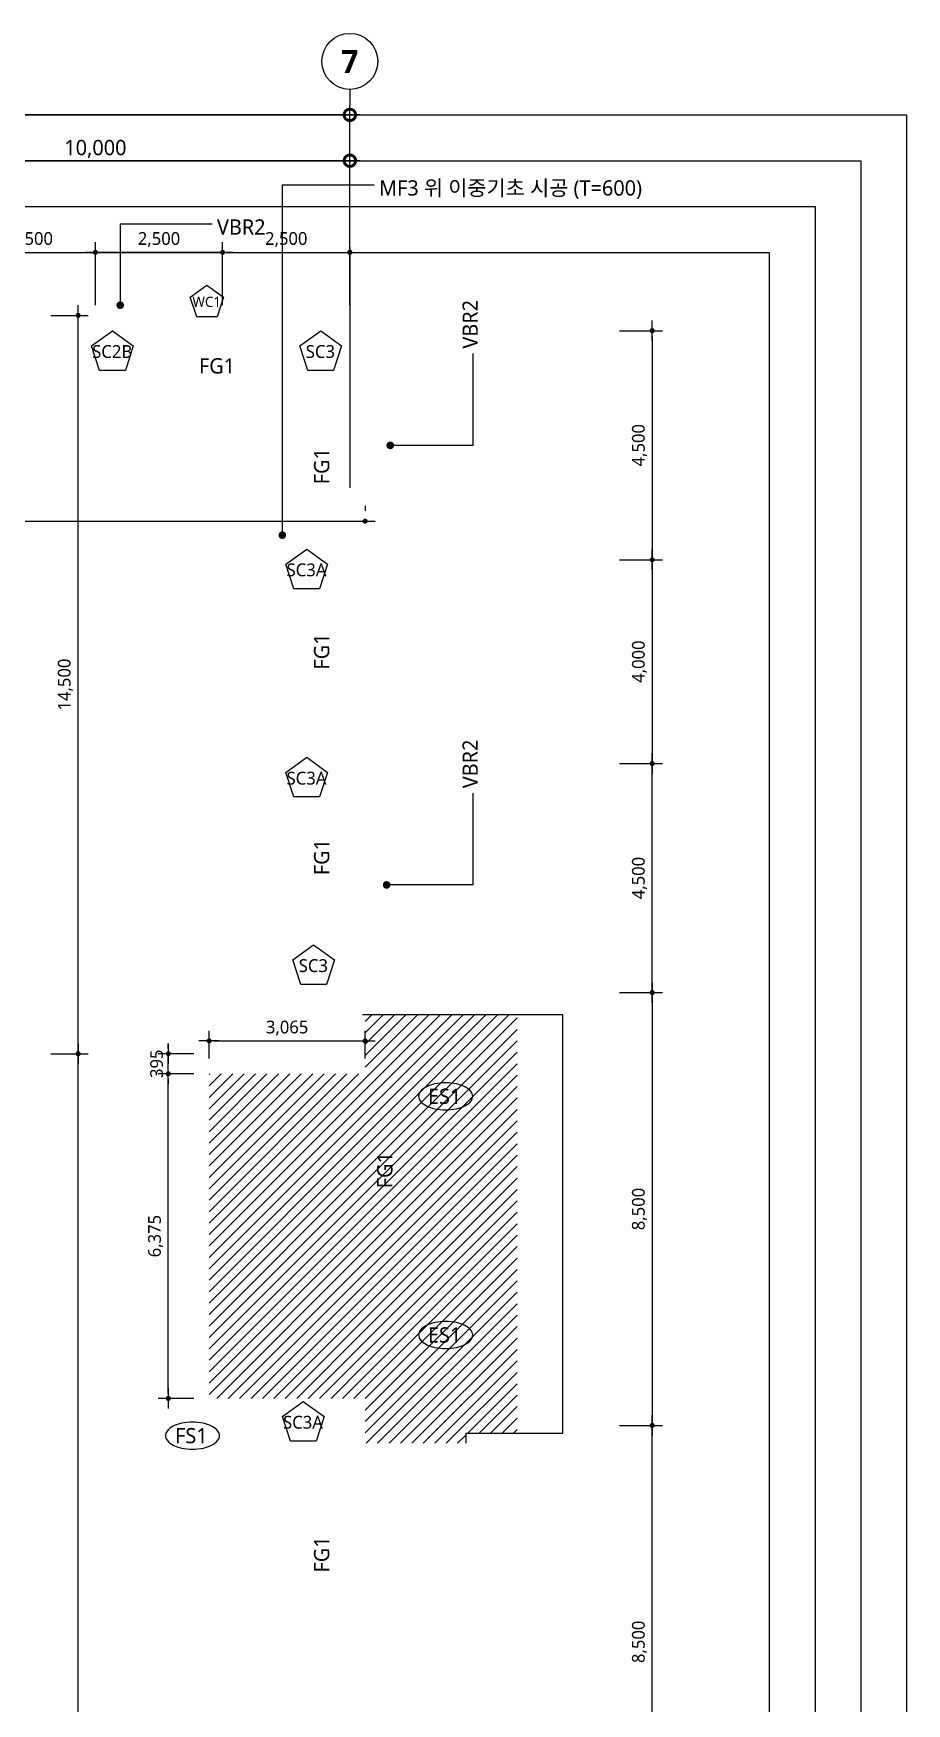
# Model space of a CAD drawing. Header units: millimetres. Extents: x 5446 to 585647, y 2414 to 57106.
# Drawn here: x 139391 to 156550, y 24299 to 57100 of the extents above; entities that cross this region are included whole.
import ezdxf
from ezdxf.enums import TextEntityAlignment as Align
from ezdxf.xclip import XClip

# ---------------------------------------------------------------- set-up
doc = ezdxf.new("R2010")
doc.units = ezdxf.units.MM
doc.header["$LTSCALE"] = 100
doc.header["$XCLIPFRAME"] = 0
doc.layers.get('DEFPOINTS').update_dxf_attribs({"color": 137})
for name, color, linetype in [('DIM', 7, 'Continuous'), ('DIM-INT', 7, 'Continuous'), ('DIM1', 7, 'Continuous'), ('S-COL', 2, 'Continuous'), ('SYM', 6, 'Continuous'), ('SYM-BUB', 3, 'Continuous'), ('TAG', 6, 'Continuous'), ('TEX', 3, 'Continuous'), ('Z-MARK G', 2, 'Continuous')]:
    doc.layers.add(name, color=color, linetype=linetype)
doc.layers.add('TEMP', color=171, linetype='Continuous', plot=False)
doc.styles.add('$0$스타일1', font='malgun.ttf')
doc.styles.add('맑은고딕L', font='malgun.ttf')
doc.styles.add('스타일1', font='malgun.ttf')
doc.styles.add('스타일2', font='malgunbd.ttf')
doc.dimstyles.new('CJA', dxfattribs={"dimscale": 300, "dimtxt": 2.7, "dimasz": 1, "dimexe": 2, "dimexo": 3, "dimgap": 1, "dimtad": 1, "dimdec": 0, "dimzin": 1, "dimdsep": 46, "dimlunit": 6, "dimtxsty": '$0$스타일1', "dimblk": 'CJDOT', "dimcen": 0.09, "dimdle": 1, "dimclrd": 256, "dimclre": 256, "dimclrt": 3, "dimadec": 0, "dimazin": 0, "dimtfac": 1, "dimtdec": 0, "dimtix": 1, "dimtmove": 2, "dimatfit": 3, "dimldrblk": 'CJDOT', "dimfxl": 1, "dimtolj": 1, "dimtzin": 1, "dimarcsym": 0})
doc.dimstyles.new('GAUN-100', dxfattribs={"dimscale": 100, "dimtxt": 3, "dimasz": 1, "dimexe": 1, "dimexo": 1, "dimgap": 0.5, "dimtad": 1, "dimdec": 0, "dimzin": 1, "dimdsep": 46, "dimlunit": 6, "dimtxsty": '스타일1', "dimblk": 'GAUN-DOT', "dimcen": -2, "dimdle": 2, "dimclrd": 256, "dimclre": 256, "dimclrt": 3, "dimadec": 0, "dimazin": 0, "dimtfac": 1, "dimtdec": 0, "dimtix": 1, "dimtmove": 2, "dimatfit": 3, "dimldrblk": 'DOTSMALL', "dimfxl": 1, "dimtolj": 1, "dimtzin": 1, "dimarcsym": 0})

# ---------------------------------------------------------------- blocks, each defined once
blk = doc.blocks.new('GAUN-DOT')
at = {"linetype": 'ByBlock'}
for p, q in [((2, 0), (-2, 0)), ((0, -2), (0, 2))]:
    blk.add_line(p, q, dxfattribs=at)
at = {"const_width": 2.25}
blk.add_lwpolyline([(0, 0.28125, 1), (0, -0.28125, 1)], format="xyb", close=True, dxfattribs=at)
blk = doc.blocks.new('*D12')
at = {"layer": 'DEFPOINTS', "color": 0, "transparency": 16777216}
for p in [(110610, 55500), (110610, 52800), (145610, 52800)]:
    blk.add_point(p, dxfattribs=at)
at = {"layer": 'DIM', "lineweight": -2, "transparency": 16777216}
for p, q in [((110610, 52900), (110610, 55600)), ((145510, 55500), (110710, 55500)), ((145610, 52900), (145610, 55600))]:
    blk.add_line(p, q, dxfattribs=at)
at = {"layer": 'DIM', "lineweight": -2, "transparency": 16777216, "xscale": 100, "yscale": 100, "zscale": 100, "rotation": 180}
blk.add_blockref('GAUN-DOT', (110610, 55500), dxfattribs=at)
at = {"layer": 'DIM', "lineweight": -2, "transparency": 16777216, "xscale": 100, "yscale": 100, "zscale": 100}
blk.add_blockref('GAUN-DOT', (145610, 55500), dxfattribs=at)
at = {"layer": 'DIM', "color": 3, "transparency": 16777216, "insert": (128110, 55730), "char_height": 300, "attachment_point": 5, "style": '스타일1'}
blk.add_mtext('\\A1;35,000', dxfattribs=at)
blk = doc.blocks.new('_DotSmall')
at = {"color": 0, "linetype": 'ByBlock', "const_width": 0.5}
blk.add_lwpolyline([(-0.0625, 0, 1), (0.0625, 0, 1)], format="xyb", close=True, dxfattribs=at)
blk = doc.blocks.new('NEW_BUB')
at = {"layer": 'SYM-BUB', "color": 6}
blk.add_line((0, 3), (0, 0), dxfattribs=at)
blk.add_circle((0, 8.5), 5.5, dxfattribs=at)
at = {"layer": 'SYM-BUB', "color": 3, "style": '스타일2'}
blk.add_attdef('X', text='', height=4.5, dxfattribs=at).set_placement((0, 8.5), align=Align.MIDDLE)
blk = doc.blocks.new('*D23')
at = {"layer": 'DEFPOINTS', "color": 0, "transparency": 16777216}
for p in [(135610, 54600), (135610, 52800), (145610, 52800)]:
    blk.add_point(p, dxfattribs=at)
at = {"layer": 'DIM', "lineweight": -2, "transparency": 16777216}
for p, q in [((135610, 52900), (135610, 54700)), ((145510, 54600), (135710, 54600)), ((145610, 52900), (145610, 54700))]:
    blk.add_line(p, q, dxfattribs=at)
at = {"layer": 'DIM', "lineweight": -2, "transparency": 16777216, "xscale": 100, "yscale": 100, "zscale": 100, "rotation": 180}
blk.add_blockref('GAUN-DOT', (135610, 54600), dxfattribs=at)
at = {"layer": 'DIM', "lineweight": -2, "transparency": 16777216, "xscale": 100, "yscale": 100, "zscale": 100}
blk.add_blockref('GAUN-DOT', (145610, 54600), dxfattribs=at)
at = {"layer": 'DIM', "color": 3, "transparency": 16777216, "insert": (140610, 54831), "char_height": 300, "attachment_point": 5, "style": '스타일1'}
blk.add_mtext('\\A1;10,000', dxfattribs=at)
blk = doc.blocks.new('str-slab')
at = {"layer": 'SYM'}
blk.add_lwpolyline([(539, -5, 0.174705), (507, 85, 0.104203), (384, 183, 0.064948), (223, 238, 0.051099), (8, 260, 0.051099), (-207, 238, 0.064948), (-368, 183, 0.104203), (-491, 85, 0.174705), (-523, -5, 0.174705), (-491, -95, 0.104203), (-368, -193, 0.064948), (-207, -249, 0.051099), (8, -271, 0.051099), (223, -249, 0.064948), (384, -193, 0.104203), (507, -95, 0.174705)], format="xyb", close=True, dxfattribs=at)
at = {"layer": 'SYM', "color": 3, "style": '스타일1'}
blk.add_attdef('S5', text='', height=300, dxfattribs=at).set_placement((-13, -4), align=Align.MIDDLE)
blk = doc.blocks.new('X-PD-NA11')
at = {"layer": 'TEX'}
h = blk.add_hatch(color=6, dxfattribs=at)
h.dxf.hatch_style = 1
h.paths.add_polyline_path([(66606, 541, 1), (66506, 541, 1)])
h = blk.add_hatch(color=6, dxfattribs=at)
h.dxf.hatch_style = 1
h.paths.add_polyline_path([(71912, -2212, 1), (71812, -2212, 1)])
h = blk.add_hatch(color=6, dxfattribs=at)
h.dxf.hatch_style = 1
h.paths.add_polyline_path([(69791, -3975, 1), (69691, -3975, 1)])
h = blk.add_hatch(color=6, dxfattribs=at)
h.dxf.hatch_style = 1
h.paths.add_polyline_path([(71841, -10845, 1), (71741, -10845, 1)])
at = {"layer": 'TAG', "color": 6, "ltscale": 0.2, "elevation": 0}
for points in [[(68260, 934), (68588, 696), (68463, 311), (68058, 311), (67933, 696)], [(66404, 40), (66813, -257), (66657, -739), (66151, -739), (65994, -257)], [(70495, 40), (70904, -257), (70748, -739), (70242, -739), (70085, -257)], [(70221, -4248), (70631, -4545), (70474, -5027), (69968, -5027), (69812, -4545)], [(70221, -8338), (70631, -8636), (70474, -9117), (69968, -9117), (69812, -8636)], [(70356, -12019), (70765, -12317), (70609, -12798), (70103, -12798), (69946, -12317)], [(70153, -20988), (70562, -21285), (70406, -21766), (69900, -21766), (69743, -21285)]]:
    blk.add_lwpolyline(points, close=True, dxfattribs=at)
at = {"layer": 'TEX', "color": 6}
for p, q in [((69741, 2903), (71547, 2903)), ((69741, 2903), (69741, -3975)), ((66556, 2137), (68362, 2137)), ((66556, 2137), (66556, 596)), ((73492, -2212), (73492, -406)), ((73492, -2212), (71862, -2212)), ((73492, -10845), (73492, -9039)), ((73492, -10845), (71791, -10845))]:
    blk.add_line(p, q, dxfattribs=at)
at = {"layer": 'TEX', "color": 6, "const_width": 50}
for points in [[(66506, 541, 1), (66606, 541, 1)], [(71812, -2212, 1), (71912, -2212, 1)], [(69691, -3975, 1), (69791, -3975, 1)], [(71741, -10845, 1), (71841, -10845, 1)]]:
    blk.add_lwpolyline(points, format="xyb", close=True, dxfattribs=at)
at = {"layer": 'SYM'}
for p, values in [((72943, -14991), {'S5': 'ES1'}), ((72943, -19678), {'S5': 'ES1'}), ((67967, -21656), {'S5': 'FS1'})]:
    blk.add_blockref('str-slab', p, dxfattribs=at).add_auto_attribs(values)
at = {"layer": 'S-COL', "color": 3, "style": '스타일1'}
for s, height, p in [('WC1', 201.6, (68256, 607, -819840)), ('SC2B', 252, (66398, -369, -1024800)), ('SC3', 252, (70489, -369, -1024800)), ('SC3A', 252, (70216, -4657, -1024800)), ('SC3A', 252, (70216, -8748, -1024800)), ('SC3', 252, (70350, -12429, -1024800)), ('SC3A', 252, (70147, -21397, -1024800))]:
    blk.add_text(s, height=height, dxfattribs=at).set_placement(p, align=Align.MIDDLE_CENTER)
at = {"layer": 'TEX', "style": '스타일1'}
for s, p in [('MF3 위 이중기초 시공 (T=600)', (71641, 2844)), ('VBR2', (68457, 2077))]:
    blk.add_text(s, height=300, dxfattribs=at).set_placement(p, align=Align.MIDDLE_LEFT)
for p in [(73432, -312), (73432, -8945)]:
    blk.add_text('VBR2', height=300, rotation=90, dxfattribs=at).set_placement(p, align=Align.MIDDLE_LEFT)
blk = doc.blocks.new('CJDOT')
blk.add_line((-2, 0), (2, 0))
at = {"const_width": 0.5}
blk.add_lwpolyline([(-0.25, 0, 1), (0.25, 0, 1)], format="xyb", close=True, dxfattribs=at)
blk = doc.blocks.new('*D104')
at = {"layer": 'DEFPOINTS', "color": 0, "transparency": 16777216}
for p in [(140610, 52800), (138110, 51462), (140610, 51462)]:
    blk.add_point(p, dxfattribs=at)
at = {"layer": 'DIM-INT', "lineweight": -2, "transparency": 16777216}
for p, q in [((138110, 51762), (138110, 53000)), ((140610, 51762), (140610, 53000)), ((138210, 52800), (140510, 52800))]:
    blk.add_line(p, q, dxfattribs=at)
at = {"layer": 'DIM-INT', "lineweight": -2, "transparency": 16777216, "xscale": 100, "yscale": 100, "zscale": 100, "rotation": 180}
blk.add_blockref('CJDOT', (138110, 52800), dxfattribs=at)
at = {"layer": 'DIM-INT', "lineweight": -2, "transparency": 16777216, "xscale": 100, "yscale": 100, "zscale": 100}
blk.add_blockref('CJDOT', (140610, 52800), dxfattribs=at)
at = {"layer": 'DIM-INT', "color": 3, "transparency": 16777216, "insert": (139360, 53050), "char_height": 250, "attachment_point": 5, "style": '$0$스타일1'}
blk.add_mtext('\\A1;2,500', dxfattribs=at)
blk = doc.blocks.new('*D105')
at = {"layer": 'DEFPOINTS', "color": 0, "transparency": 16777216}
for p in [(140610, 52800), (140610, 51462), (143110, 51462)]:
    blk.add_point(p, dxfattribs=at)
at = {"layer": 'DIM-INT', "lineweight": -2, "transparency": 16777216}
for p, q in [((140610, 51762), (140610, 53000)), ((143110, 51762), (143110, 53000)), ((143010, 52800), (140710, 52800))]:
    blk.add_line(p, q, dxfattribs=at)
at = {"layer": 'DIM-INT', "lineweight": -2, "transparency": 16777216, "xscale": 100, "yscale": 100, "zscale": 100}
for p, rotation in [((140610, 52800), 180.0000005934398), ((143110, 52800), 5.934397773188493e-07)]:
    blk.add_blockref('CJDOT', p, dxfattribs=dict(at, rotation=rotation))
at = {"layer": 'DIM-INT', "color": 3, "transparency": 16777216, "insert": (141860, 53050), "char_height": 250, "attachment_point": 5, "rotation": 0, "style": '$0$스타일1'}
blk.add_mtext('\\A1;2,500', dxfattribs=at)
blk = doc.blocks.new('*D106')
at = {"layer": 'DEFPOINTS', "color": 0, "transparency": 16777216}
for p in [(145610, 52800), (143110, 51462), (145610, 51462)]:
    blk.add_point(p, dxfattribs=at)
at = {"layer": 'DIM-INT', "lineweight": -2, "transparency": 16777216}
for p, q in [((143110, 51762), (143110, 53000)), ((145610, 51762), (145610, 53000)), ((143210, 52800), (145510, 52800))]:
    blk.add_line(p, q, dxfattribs=at)
at = {"layer": 'DIM-INT', "lineweight": -2, "transparency": 16777216, "xscale": 100, "yscale": 100, "zscale": 100, "rotation": 180}
blk.add_blockref('CJDOT', (143110, 52800), dxfattribs=at)
at = {"layer": 'DIM-INT', "lineweight": -2, "transparency": 16777216, "xscale": 100, "yscale": 100, "zscale": 100}
blk.add_blockref('CJDOT', (145610, 52800), dxfattribs=at)
at = {"layer": 'DIM-INT', "color": 3, "transparency": 16777216, "insert": (144360, 53050), "char_height": 250, "attachment_point": 5, "style": '$0$스타일1'}
blk.add_mtext('\\A1;2,500', dxfattribs=at)
blk = doc.blocks.new('*D107')
at = {"layer": 'DEFPOINTS', "color": 0, "transparency": 16777216}
for p in [(150610, 51262), (150610, 46762), (151551, 46762)]:
    blk.add_point(p, dxfattribs=at)
at = {"layer": 'DIM-INT', "lineweight": -2, "transparency": 16777216}
for p, q in [((150910, 51262), (151751, 51262)), ((151551, 51162), (151551, 46862)), ((150910, 46762), (151751, 46762))]:
    blk.add_line(p, q, dxfattribs=at)
at = {"layer": 'DIM-INT', "lineweight": -2, "transparency": 16777216, "xscale": 100, "yscale": 100, "zscale": 100}
for p, rotation in [((151551, 51262), 90), ((151551, 46762), 270)]:
    blk.add_blockref('CJDOT', p, dxfattribs=dict(at, rotation=rotation))
at = {"layer": 'DIM-INT', "color": 3, "transparency": 16777216, "insert": (151301, 49012), "char_height": 250, "attachment_point": 5, "rotation": 90, "style": '$0$스타일1'}
blk.add_mtext('\\A1;4,500', dxfattribs=at)
blk = doc.blocks.new('*D108')
at = {"layer": 'DEFPOINTS', "color": 0, "transparency": 16777216}
for p in [(150610, 46762), (150610, 42762), (151551, 42762)]:
    blk.add_point(p, dxfattribs=at)
at = {"layer": 'DIM-INT', "lineweight": -2, "transparency": 16777216}
for p, q in [((150910, 46762), (151751, 46762)), ((151551, 46662), (151551, 42862)), ((150910, 42762), (151751, 42762))]:
    blk.add_line(p, q, dxfattribs=at)
at = {"layer": 'DIM-INT', "lineweight": -2, "transparency": 16777216, "xscale": 100, "yscale": 100, "zscale": 100}
for p, rotation in [((151551, 46762), 90), ((151551, 42762), 270)]:
    blk.add_blockref('CJDOT', p, dxfattribs=dict(at, rotation=rotation))
at = {"layer": 'DIM-INT', "color": 3, "transparency": 16777216, "insert": (151301, 44762), "char_height": 250, "attachment_point": 5, "rotation": 90, "style": '$0$스타일1'}
blk.add_mtext('\\A1;4,000', dxfattribs=at)
blk = doc.blocks.new('*D109')
at = {"layer": 'DEFPOINTS', "color": 0, "transparency": 16777216}
for p in [(150610, 42762), (151551, 42762), (150610, 38262)]:
    blk.add_point(p, dxfattribs=at)
at = {"layer": 'DIM-INT', "lineweight": -2, "transparency": 16777216}
for p, q in [((150910, 42762), (151751, 42762)), ((151551, 38362), (151551, 42662)), ((150910, 38262), (151751, 38262))]:
    blk.add_line(p, q, dxfattribs=at)
at = {"layer": 'DIM-INT', "lineweight": -2, "transparency": 16777216, "xscale": 100, "yscale": 100, "zscale": 100}
for p, rotation in [((151551, 42762), 90), ((151551, 38262), 270)]:
    blk.add_blockref('CJDOT', p, dxfattribs=dict(at, rotation=rotation))
at = {"layer": 'DIM-INT', "color": 3, "transparency": 16777216, "insert": (151301, 40512), "char_height": 250, "attachment_point": 5, "rotation": 90, "style": '$0$스타일1'}
blk.add_mtext('\\A1;4,500', dxfattribs=at)
blk = doc.blocks.new('*D110')
at = {"layer": 'DEFPOINTS', "color": 0, "transparency": 16777216}
for p in [(150610, 38262), (150610, 29762), (151551, 29762)]:
    blk.add_point(p, dxfattribs=at)
at = {"layer": 'DIM-INT', "lineweight": -2, "transparency": 16777216}
for p, q in [((150910, 38262), (151751, 38262)), ((151551, 38162), (151551, 29862)), ((150910, 29762), (151751, 29762))]:
    blk.add_line(p, q, dxfattribs=at)
at = {"layer": 'DIM-INT', "lineweight": -2, "transparency": 16777216, "xscale": 100, "yscale": 100, "zscale": 100}
for p, rotation in [((151551, 38262), 90), ((151551, 29762), 270)]:
    blk.add_blockref('CJDOT', p, dxfattribs=dict(at, rotation=rotation))
at = {"layer": 'DIM-INT', "color": 3, "transparency": 16777216, "insert": (151301, 34012), "char_height": 250, "attachment_point": 5, "rotation": 90, "style": '$0$스타일1'}
blk.add_mtext('\\A1;8,500', dxfattribs=at)
blk = doc.blocks.new('*D111')
at = {"layer": 'DEFPOINTS', "color": 0, "transparency": 16777216}
for p in [(150610, 29762), (151551, 29762), (150610, 21262)]:
    blk.add_point(p, dxfattribs=at)
at = {"layer": 'DIM-INT', "lineweight": -2, "transparency": 16777216}
for p, q in [((150910, 29762), (151751, 29762)), ((151551, 21362), (151551, 29662)), ((150910, 21262), (151751, 21262))]:
    blk.add_line(p, q, dxfattribs=at)
at = {"layer": 'DIM-INT', "lineweight": -2, "transparency": 16777216, "xscale": 100, "yscale": 100, "zscale": 100}
for p, rotation in [((151551, 29762), 90), ((151551, 21262), 270)]:
    blk.add_blockref('CJDOT', p, dxfattribs=dict(at, rotation=rotation))
at = {"layer": 'DIM-INT', "color": 3, "transparency": 16777216, "insert": (151301, 25512), "char_height": 250, "attachment_point": 5, "rotation": 90, "style": '$0$스타일1'}
blk.add_mtext('\\A1;8,500', dxfattribs=at)
blk = doc.blocks.new('*D145')
at = {"layer": 'DEFPOINTS', "color": 0, "transparency": 16777216}
for p in [(142043, 36667), (142845, 36667), (142845, 30292)]:
    blk.add_point(p, dxfattribs=at)
at = {"layer": 'DIM-INT', "lineweight": -2, "transparency": 16777216}
for p, q in [((142545, 36667), (141843, 36667)), ((142043, 30392), (142043, 36567)), ((142545, 30292), (141843, 30292))]:
    blk.add_line(p, q, dxfattribs=at)
at = {"layer": 'DIM-INT', "lineweight": -2, "transparency": 16777216, "xscale": 100, "yscale": 100, "zscale": 100}
for p, rotation in [((142043, 36667), 90), ((142043, 30292), 270)]:
    blk.add_blockref('CJDOT', p, dxfattribs=dict(at, rotation=rotation))
at = {"layer": 'DIM-INT', "color": 3, "transparency": 16777216, "insert": (141793, 33480), "char_height": 250, "attachment_point": 5, "rotation": 90, "style": '$0$스타일1'}
blk.add_mtext('\\A1;6,375', dxfattribs=at)
blk = doc.blocks.new('*D146')
at = {"layer": 'DEFPOINTS', "color": 0, "transparency": 16777216}
for p in [(142043, 37062), (142845, 37062), (142845, 36667)]:
    blk.add_point(p, dxfattribs=at)
at = {"layer": 'DIM-INT', "lineweight": -2, "transparency": 16777216}
for p, q in [((142043, 37162), (142043, 37262)), ((142545, 37062), (141843, 37062)), ((142043, 36667), (142043, 37062)), ((142545, 36667), (141843, 36667)), ((142043, 36567), (142043, 36467))]:
    blk.add_line(p, q, dxfattribs=at)
at = {"layer": 'DIM-INT', "lineweight": -2, "transparency": 16777216, "xscale": 100, "yscale": 100, "zscale": 100}
for p, rotation in [((142043, 37062), 270), ((142043, 36667), 90)]:
    blk.add_blockref('CJDOT', p, dxfattribs=dict(at, rotation=rotation))
at = {"layer": 'DIM-INT', "color": 3, "transparency": 16777216, "insert": (141814, 36865), "char_height": 250, "attachment_point": 5, "rotation": 90, "style": '$0$스타일1'}
blk.add_mtext('\\A1;395', dxfattribs=at)
blk = doc.blocks.new('*D147')
at = {"layer": 'DEFPOINTS', "color": 0, "transparency": 16777216}
for p in [(145910, 37314), (142845, 36667), (145910, 36667)]:
    blk.add_point(p, dxfattribs=at)
at = {"layer": 'DIM-INT', "lineweight": -2, "transparency": 16777216}
for p, q in [((142845, 36967), (142845, 37514)), ((145910, 36967), (145910, 37514)), ((142945, 37314), (145810, 37314))]:
    blk.add_line(p, q, dxfattribs=at)
at = {"layer": 'DIM-INT', "lineweight": -2, "transparency": 16777216, "xscale": 100, "yscale": 100, "zscale": 100, "rotation": 180}
blk.add_blockref('CJDOT', (142845, 37314), dxfattribs=at)
at = {"layer": 'DIM-INT', "lineweight": -2, "transparency": 16777216, "xscale": 100, "yscale": 100, "zscale": 100}
blk.add_blockref('CJDOT', (145910, 37314), dxfattribs=at)
at = {"layer": 'DIM-INT', "color": 3, "transparency": 16777216, "insert": (144377, 37564), "char_height": 250, "attachment_point": 5, "style": '$0$스타일1'}
blk.add_mtext('\\A1;3,065', dxfattribs=at)
blk = doc.blocks.new('*D148')
at = {"layer": 'DEFPOINTS', "color": 0, "transparency": 16777216}
for p in [(139437, 37062), (140271, 37062), (139437, 7962)]:
    blk.add_point(p, dxfattribs=at)
at = {"layer": 'DIM-INT', "lineweight": -2, "transparency": 16777216}
for p, q in [((139737, 37062), (140471, 37062)), ((140271, 8062), (140271, 36962)), ((139737, 7962), (140471, 7962))]:
    blk.add_line(p, q, dxfattribs=at)
at = {"layer": 'DIM-INT', "lineweight": -2, "transparency": 16777216, "xscale": 100, "yscale": 100, "zscale": 100}
for p, rotation in [((140271, 37062), 90), ((140271, 7962), 270)]:
    blk.add_blockref('CJDOT', p, dxfattribs=dict(at, rotation=rotation))
at = {"layer": 'DIM-INT', "color": 3, "transparency": 16777216, "insert": (140020, 22512), "char_height": 250, "attachment_point": 5, "rotation": 90, "style": '$0$스타일1'}
blk.add_mtext('\\A1;29,100', dxfattribs=at)
blk = doc.blocks.new('*D149')
at = {"layer": 'DEFPOINTS', "color": 0, "transparency": 16777216}
for p in [(139437, 51562), (140271, 51562), (139437, 37062)]:
    blk.add_point(p, dxfattribs=at)
at = {"layer": 'DIM-INT', "lineweight": -2, "transparency": 16777216}
for p, q in [((139737, 51562), (140471, 51562)), ((140271, 37162), (140271, 51462)), ((139737, 37062), (140471, 37062))]:
    blk.add_line(p, q, dxfattribs=at)
at = {"layer": 'DIM-INT', "lineweight": -2, "transparency": 16777216, "xscale": 100, "yscale": 100, "zscale": 100}
for p, rotation in [((140271, 51562), 90), ((140271, 37062), 270)]:
    blk.add_blockref('CJDOT', p, dxfattribs=dict(at, rotation=rotation))
at = {"layer": 'DIM-INT', "color": 3, "transparency": 16777216, "insert": (140020, 44312), "char_height": 250, "attachment_point": 5, "rotation": 90, "style": '$0$스타일1'}
blk.add_mtext('\\A1;14,500', dxfattribs=at)
blk = doc.blocks.new('*D454')
at = {"layer": 'DEFPOINTS', "color": 0, "transparency": 16777216}
for p in [(124310, 47521), (145910, 47521), (145910, 47521)]:
    blk.add_point(p, dxfattribs=at)
at = {"layer": 'DIM-INT', "lineweight": -2, "transparency": 16777216}
for p, q in [((124310, 47821), (124310, 47721)), ((145910, 47821), (145910, 47721)), ((124410, 47521), (145810, 47521))]:
    blk.add_line(p, q, dxfattribs=at)
at = {"layer": 'DIM-INT', "lineweight": -2, "transparency": 16777216, "xscale": 100, "yscale": 100, "zscale": 100, "rotation": 180}
blk.add_blockref('CJDOT', (124310, 47521), dxfattribs=at)
at = {"layer": 'DIM-INT', "lineweight": -2, "transparency": 16777216, "xscale": 100, "yscale": 100, "zscale": 100}
blk.add_blockref('CJDOT', (145910, 47521), dxfattribs=at)
at = {"layer": 'DIM-INT', "color": 3, "transparency": 16777216, "insert": (135110, 47772), "char_height": 250, "attachment_point": 5, "style": '$0$스타일1'}
blk.add_mtext('\\A1;21,600', dxfattribs=at)

msp = doc.modelspace()

# ---------------------------------------------------------------- hatches: boundary and pattern name
at = {"layer": 'DIM'}
h = msp.add_hatch(dxfattribs=at)
h.set_pattern_fill('ANSI31', color=251, scale=50)
h.paths.add_polyline_path([(145909.9, 29412.2), (147894.9, 29412.2), (147894.9, 29612.2), (148894.9, 29612.2), (148894.9, 37827.2), (145909.9, 37827.2)])
h = msp.add_hatch(dxfattribs=at)
h.set_pattern_fill('ANSI31', color=251, scale=50)
h.paths.add_polyline_path([(142844.9, 36667.2), (145909.9, 36667.2), (145909.9, 30292.2), (142844.9, 30292.2)])

# ---------------------------------------------------------------- linework, layer by layer
msp.add_lwpolyline([(147894.9, 29412.2), (147894.9, 29612.2), (149794.9, 29612.2), (149794.9, 37827.2), (145859.9, 37827.2)])
at = {"layer": 'DIM1'}
msp.add_line((145609.9, 52900), (145609.9, 48174.5), dxfattribs=at)
at = {"layer": 'TEMP'}
for points in [[(105070.3, 55500), (156550, 55500), (156550, 3900), (105070.3, 3900)], [(105970.3, 54600), (155650, 54600), (155650, 4800), (105970.3, 4800)], [(106870.3, 53700), (154750, 53700), (154750, 5700), (106870.3, 5700)], [(107770.3, 52800), (153850, 52800), (153850, 6600), (107770.3, 6600)], [(107770.3, 52800), (153850, 52800), (153850, 6600), (107770.3, 6600)]]:
    msp.add_lwpolyline(points, close=True, dxfattribs=at)

# ---------------------------------------------------------------- block references
at = {"layer": 'DIM', "color": 8}
ref = msp.add_blockref('X-PD-NA11', (74541.9, 51221.2), dxfattribs=at)
XClip(ref).set_block_clipping_path([(34083.2523056551, -47321.2101664033), (82008.0967402698, 4278.7898335967)])
at = {"layer": 'SYM-BUB', "xscale": 100, "yscale": 100, "zscale": 100}
msp.add_blockref('NEW_BUB', (145609.9, 55700), dxfattribs=at).add_auto_attribs({'X': '7'})

# ---------------------------------------------------------------- texts
at = {"layer": 'Z-MARK G', "style": '맑은고딕L'}
msp.add_text('FG1', height=300, dxfattribs=at).set_placement((142999.6, 50421.3, 0), align=Align.CENTER)
for p in [(145205.3, 48600), (145205.3, 44961.1), (145205.3, 40923.1), (146445.7, 34774.7), (145205.3, 27228)]:
    msp.add_text('FG1', height=300, rotation=90, dxfattribs=at).set_placement(p, align=Align.CENTER)

# ---------------------------------------------------------------- dimensions: what is measured, and where the dimension line sits
at = {"layer": 'DIM'}
for base, p2, picture, middle in [((110609.9, 55500), (110609.9, 52800), '*D12', (128109.9, 55730.2)), ((135609.9, 54600), (135609.9, 52800), '*D23', (140609.9, 54831))]:
    dim = msp.add_linear_dim(base=base, p1=(145609.9, 52800), p2=p2, dimstyle='GAUN-100', dxfattribs=at)
    dim.commit()
    dim.dimension.update_dxf_attribs({"geometry": picture, "text_midpoint": middle})
at = {"layer": 'DIM-INT'}
for base, p1, p2, angle, picture, middle in [((140609.9, 52800), (138109.9, 51462.2), (140609.9, 51462.2), 0, '*D104', (139359.9, 53050.1)), ((140609.9, 52800), (143109.9, 51462.2), (140609.9, 51462.2), 180, '*D105', (141859.9, 53050.1)), ((145609.9, 52800), (143109.9, 51462.2), (145609.9, 51462.2), 0, '*D106', (144359.9, 53050.1)), ((140271.2, 51562.2), (139437.2, 37062.2), (139437.2, 51562.2), 90, '*D149', (140020.3, 44312.2)), ((151551.3, 46762.2), (150609.9, 51262.2), (150609.9, 46762.2), 90, '*D107', (151301.1, 49012.2)), ((151551.3, 42762.2), (150609.9, 46762.2), (150609.9, 42762.2), 90, '*D108', (151301.1, 44762.2)), ((151551.3, 42762.2), (150609.9, 38262.2), (150609.9, 42762.2), 270, '*D109', (151301.1, 40512.2)), ((151551.3, 29762.2), (150609.9, 38262.2), (150609.9, 29762.2), 90, '*D110', (151301.1, 34012.2)), ((140271.2, 37062.2), (139437.2, 7962.2), (139437.2, 37062.2), 90, '*D148', (140020.3, 22512.2)), ((142043, 37062.2), (142844.9, 36667.2), (142844.9, 37062.2), 90, '*D146', (141813.9, 36864.7)), ((142043, 36667.2), (142844.9, 30292.2), (142844.9, 36667.2), 90, '*D145', (141792.9, 33479.7)), ((151551.3, 29762.2), (150609.9, 21262.2), (150609.9, 29762.2), 270, '*D111', (151301.1, 25512.2))]:
    dim = msp.add_linear_dim(base=base, p1=p1, p2=p2, angle=angle, dimstyle='CJA', override={"dimscale": 100, "dimtxt": 2.5}, dxfattribs=at)
    dim.commit()
    dim.dimension.update_dxf_attribs({"geometry": picture, "text_midpoint": middle})
for base, p1, p2, picture, middle in [((145909.9, 47520.7), (124309.9, 47520.7), (145909.9, 47520.7), '*D454', (135109.9, 47771.6)), ((145909.9, 37314.2), (142844.9, 36667.2), (145909.9, 36667.2), '*D147', (144377.4, 37564.4))]:
    dim = msp.add_linear_dim(base=base, p1=p1, p2=p2, dimstyle='CJA', override={"dimscale": 100, "dimtxt": 2.5}, dxfattribs=at)
    dim.commit()
    dim.dimension.update_dxf_attribs({"geometry": picture, "text_midpoint": middle})

doc.saveas('drawing.dxf')
